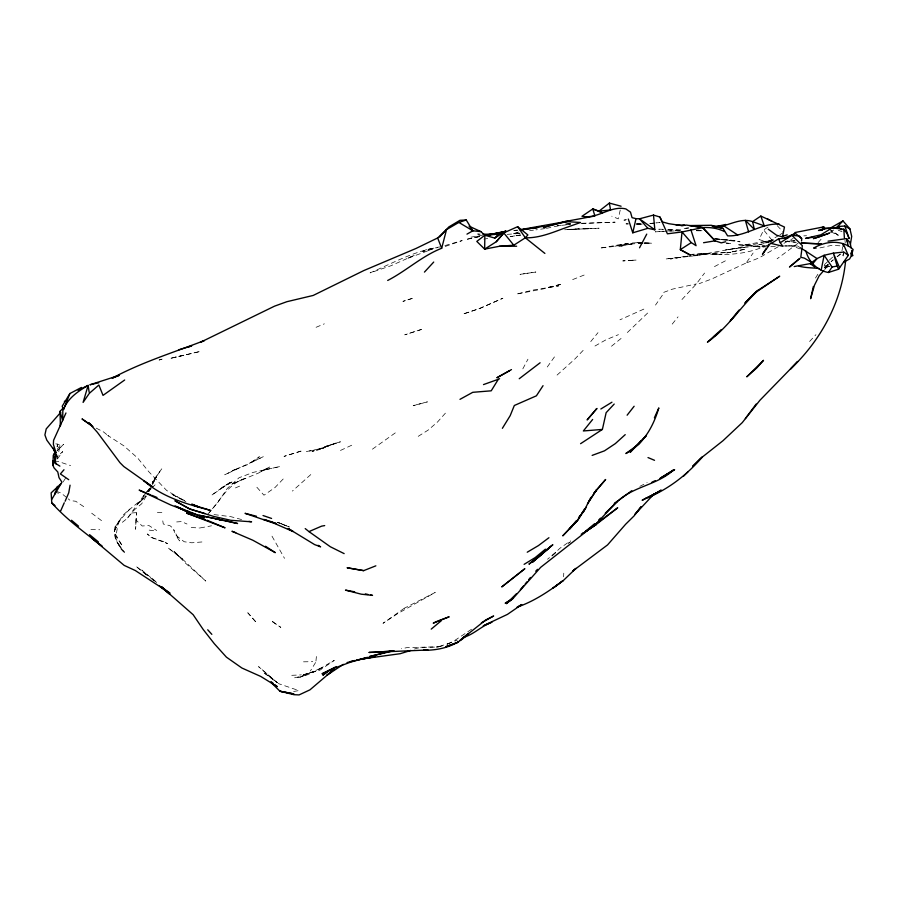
<?xml version="1.0" encoding="UTF-8"?>
<svg xmlns="http://www.w3.org/2000/svg" width="898" height="898" viewBox="0 0 898 898"><rect width="100%" height="100%" fill="white"/><g stroke="black" fill="none" stroke-linecap="round" stroke-linejoin="round"><path stroke-width="0.67" stroke-dasharray="4.49 3.37" d="M135.968 519.976L135.62 529.281L136.619 512.848L135.968 519.976L142.198 525.992L148.922 525.554L156.69 530.516M563.63 576.785L563.764 573.182M315.95 660.984L316.511 655.417M57.146 446.834L57.494 444.128L55.148 443.769M57.146 446.71L57.494 444.128L60.256 445.071L57.203 458.552M841.954 250.868L842.683 246.95M115.045 527.07C111.88 536.836 119.187 546.366 125.293 553.146L121.275 549.475L116.863 541.719L124.283 552.27L121.275 549.475L115.651 537.936L118.368 521.895L120.601 519.246L114.057 531.807L115.494 535.646L122.51 546.164L114.057 531.807L118.368 521.895L129.806 509.087L123.509 514.7L115.045 527.07L117.38 524.005M620.237 210.009L618.239 218.854L611.785 216.205M152.896 481.631L152.177 483.798L153.356 480.273L161.808 468.79L152.896 481.631L153.356 480.273M148.72 491.509L150.359 488.063M768.003 227.071L763.67 229.967L759.079 239.508L767.61 242.28M842.605 255.537L843.783 253.214M148.799 491.621L151.975 485.504M152.615 484.269L156.443 476.928L152.694 483.551M522.838 368.842L527.957 359.2M150.213 487.973L148.978 490.173L151.695 485.358M152.368 484.157L156.443 476.928M315.557 662.533L310.382 670.986M146.307 496.022L141.704 503.756L134.644 509.57L127.247 518.427L122.319 522.344M815.485 278.032L819.066 272.341M63.062 482.002L65.992 477.523M662.342 295.262L655.506 305.073M144.028 495.112L127.247 518.427M547.286 366.99L555.873 354.901M746.676 262.238L753.119 253.045M57.36 449.135L60.256 445.071M57.427 458.979L62.725 451.571L56.9 457.138M681.964 299.528L696.365 283.914L704.56 273.071M145.992 492.935L142.883 497.043L144.758 495.157M146.778 491.913L151.448 485.762M672.232 324.099L678.057 316.848M590.749 341.588L597.978 332.664M207.393 514.711L217.933 502.251L227.374 488.355L239.059 477.747L253.191 472.382L280.041 466.522L262.07 470.462L266.504 469.486L260.891 471.371L269.995 466.859L258.545 473.022L231.718 484.179L245.839 478.118C228.361 483.349 220.504 500.164 209.223 512.646M445.386 413.17L437.618 421.903L428.178 430.075L416.448 437.449M818.056 242.662L822.22 237.959M824.678 269.58L828.338 265.471L824.847 268.087L829.898 265.853M809.592 341.464L815.945 334.685M145.734 495.775L137.226 504.631L145.981 496.325M283.196 478.993L274.956 487.569L263.956 495.202L256.053 486.334M583.15 350.388L574.922 358.964L556.614 375.499M57.685 450.246L63.612 444.286L56.922 450.953M148.507 491.397L151.324 488.579M152.267 487.636L155.085 484.819M552.046 555.795L559.802 548.364L570.499 540.854M627.365 332.529L647.638 313.02M828.237 264.169L824.241 267.963L828.169 264.371M310.787 474.582L292.378 491.083M551.989 555.941L556.681 551.641L547.522 559.23M824.353 264.629L828.315 261.049M829.303 260.162L833.265 256.592M146.576 492.037L152.952 486.626M128.627 510.244L143.478 498.042M831.2 261.464L833.153 259.848M837.059 256.626L839.978 254.213M372.423 449.168L395.502 432.735M830.605 232.459L833.681 229.967M611.482 346.235L621.382 338.22M272.734 621.831L280.827 627.388L272.734 621.831L271.634 619.901L272.925 621.674M831.133 261.621L833.198 259.993M837.329 256.727L841.471 253.472M798.109 243.19L777.096 258.792M303.647 674.679L315.512 671.221L323.168 667.113L303.378 675.779L294.387 677.844C309.148 676.789 321.563 667.293 334.281 660.4L319.89 670.189L303.647 674.679L306.353 672.636M570.511 541.752L568.378 543.256L570.623 541.741M778.341 246.658L759.259 257.827L747.069 262.687M471.54 629.251L453.097 641.554L446.025 644.54L457.273 640.139M778.779 235.399L771.64 239.8L763.67 229.967M779.969 234.67L783.539 232.47M594.97 346.022L606.296 339.624L618.43 334.673M714.46 266.616L725.954 260.521M783.92 243.313L793.125 238.453M639.87 486.346L647.144 482.619M235.826 469.295L224.781 474.784L263.361 456.644L250.475 462.908L259.399 456.734L248.667 464.199L232.346 470.53L238.61 468.296M340.477 450.437L352.196 445.004M643.844 309.103L620.002 319.789M311.135 672.265L299.236 677.631L303.378 675.779M479.487 308.508L502.88 298.226L480.307 308.261L462.784 314.177L480.307 308.261M745.565 263.249L711.53 279.076L699.172 283.656M235.456 487.906L242.213 485.043M316.085 327.299L324.324 323.83M572.655 279.592L584.856 274.766L584.16 275.035M767.15 245.176C750.245 253.292 731.084 255.346 712.552 254.201L721.913 254.673L712.552 254.201M414.506 649.018C424.114 645.393 435.193 649.209 444.723 644.977M447.069 644.147L449.146 643.35L436.45 647.323L438.707 646.751L406.794 647.66L401.428 648.749M663.712 292.366L672.411 289.145L696.365 283.914M770.158 241.259L773.75 239.946M824.51 267.458L828.472 266.1M765.983 242.943L772.28 240.866M440.042 246.905C415.134 250.553 392.931 263.047 370.111 272.869L390.978 265.729L414.842 255.088L406.895 258.669L431.545 249.442L422.666 251.373L436.013 248.555M425.338 250.026L426.64 249.61M764.838 245.277L761.818 246.232L765.5 245.075M176.244 356.955L174.055 357.629L200.4 351.387L169.621 358.571L187.132 354.34M518.887 232.021L512.331 233.963L520.357 232.324M445.217 246.456L462.167 240.574L443.949 245.872M768.957 241.697L752.984 246.636L769.361 242.112M824.409 267.694L829.471 266.358M479.431 236.41L465.748 239.542L479.869 236.533M819.953 247.893L831.941 245.311L841.505 245.906M429.502 249.015L437.73 247.377M772.897 240.832L765.017 241.349L742.365 245.255L750.717 244.817L737.146 244.795L760.09 246.939L768.172 246.883M200.209 527.923L211.535 525.813M626.512 219.673L623.93 220.145L626.49 219.864M824.151 265.931L828.214 265.202L824.342 265.898M483.135 235.018L469.71 237.386M520.391 235.074L510.131 236.679M293.612 691.482L298.821 690.584L278.156 683.513M474.492 237.364L479.779 236.466M773.01 239.732C747.271 246.726 720.881 250.722 694.625 255.84L707.119 253.472L691.292 255.649M510.244 236.612L520.537 234.973M545.108 228.563L535.938 229.866M546.478 228.339L561.407 225.185L557.456 225.757L570.286 224.444M483.865 239.126L487.693 238.509M688.654 256.009L670.436 258.961L688.654 256.009L665.497 259.028L687.677 256.592M829.112 266.369L825.071 267.009L829.988 266.549M529.596 230.685L533.468 230.146M514.61 230.393L517.27 230.068M516.552 235.635L520.11 235.231M519.414 233.491L507.19 234.367M514.217 230.584L516.967 230.292M513.69 230.64L517.54 230.214M688.665 227.946L683.311 228.519L688.44 227.991M649.669 223.512L654.866 223.018M656.169 222.895L660.064 222.524L655.91 222.917M650.376 223.445L654.53 223.052M689.047 256.469L712.092 253.438L730.916 252.271L691.988 254.314M520.077 233.199L517.551 233.413L520.133 233.794M201.915 541.965L191.79 542.796L184.213 541.752L175.447 534.939L173.673 529.596L179.589 540.922L175.447 534.939M581.107 223.557L615.119 222.176L581.983 223.276M663.566 231.213L655.304 231.852L666.99 231.179M785.402 241.45L794.517 240.754M176.682 521.94L181.452 521.592L186.986 524.005M567.199 229.417L599.078 228.193L564.64 229.753M131.927 512.96L136.507 512.646M765.017 241.349L771.809 240.911M770.787 246.714L775.995 246.378M567.267 229.596L579.087 228.9L569.433 229.439M161.864 512.376L156.398 512.32M803.811 235.882L806.516 235.725M584.115 229.012L588.931 228.743M689.271 254.549L702.91 253.775L701.809 253.842L717.67 254.46M642.699 243.257L624.694 244.357L614.457 246.321L627.197 243.829L613.772 246.49L599.741 248.095C613.918 246.299 628.016 241.899 642.44 242.875M644.012 243.178L651.712 243.212L643.765 242.92M637.737 224.354L644.472 224.006M795.022 240.642L787.086 240.417M291.771 675.318L301.335 674.892M570.724 223.871L565.302 224.107L570.511 223.894M696.365 230.359L699.172 230.236L696.489 230.292M565.516 224.029L570.836 223.838M667.337 230.921L679.808 230.741M636.469 224.006L641.834 223.883L636.559 223.95M303.524 661.826L312.74 661.669M669.762 231.033L680.639 230.865M782.652 245.951L797.536 246.007L800.825 248.061M636.457 224.085L641.801 224.029M696.287 230.741L703.055 230.73L695.411 230.719M679.876 230.337L667.573 229.787M795.235 241.989L786.12 241.405M90.934 529.607L99.734 529.753M662.926 229.282L658.806 229.214L663.521 229.495M668.426 229.383L683.052 229.967M480.284 234.086L477.613 234.03L480.026 234.434M642.845 242.92L636.502 242.718L639.264 242.808M644.113 242.954L646.639 243.032M644.798 242.988L651.712 243.212M641.587 242.931L637.142 242.684L639.556 242.819M713.977 238.733L740.042 241.809L729.423 239.867L715.268 238.823L734.934 240.832L715.033 238.823M191.252 527.508L199.558 528.013M726.246 243.1L731.466 243.549L726.19 243.089M785.256 241.439L796.313 242.438M214.027 514.599L230.808 516.664L242.583 519.807M54.351 461L58.359 461.493L70.605 465.602M149.214 530.123L156.824 531.156M54.239 492.104L60.929 493.81M277.628 522.31L289.358 526.991L277.707 522.535M277.504 522.31L279.963 523.152M800.32 248.993L791.789 245.839L785.211 245.929L797.536 246.007L800.881 248.174M838.272 230.247L842.01 231.628M56.125 491.184L61.176 493.103L67.148 497.975M281.13 523.635L289.358 526.991M830.672 231.718L838.193 235.209L830.538 229.866M96.198 428.121L103.584 431.972L108.961 436.361L107.827 435.474L123.946 445.902L137.708 458.07L148.675 471.596L166.624 490.431L185.875 501.746M184.539 500.5L171.237 493.956L183.45 500.444M83.716 506.652L75.713 501.264L70.37 500.601L68.214 498.85M828.719 228.777L838.193 235.209M101.53 520.649L90.664 512.421M156.656 582.499L141.727 569.983L154.579 581.5M171.731 527.137L169.958 525.689L163.268 523.994L162.336 518.034M151.919 578.155L156.735 582.566M777.219 225.645L782.641 231.493M271.993 536.173L284.509 558.343M844.973 240.282L845.254 243.055M843.447 251.462L843.693 258.074M404.358 608.204L383.008 623.302L397.511 613.738L435.249 592.411L404.358 608.204M222.031 487.625L211.468 495.382L231.347 481.609L222.031 487.625L233.334 481.216L222.031 487.625M327.714 445.689L315.726 450.908L327.096 445.98L311.976 451.559L340.454 441.794L327.714 445.689M772.403 240.484L769.968 241.472L772.403 240.552M336.178 443.028L319.733 449.146L306.196 451.604L323.998 447.911L319.733 449.146L336.178 443.028M414.831 405.166L413.192 405.728L427.414 401.866L414.831 405.166M421.387 329.465L404.774 334.819L421.387 329.465M412.148 298.439L402.933 301.369L412.148 298.439M160.304 359.66L159.092 360.031L163.492 358.684L160.304 359.66M300.965 451.133L284.026 456.386L300.965 451.133M560.442 284.408L543.099 288.943L516.182 294.151L533.693 289.942L558.87 285.822L547.163 287.618L560.442 284.408M744.599 249.318L726.729 252.922L744.599 249.318M630.823 244.076L618.307 246.681L632.192 243.942L630.823 244.076M535.78 272.038L520.009 274.361L535.78 272.038M729.647 249.341L725.056 250.014L748.191 246.939L729.647 249.341M632.686 260.252L622.797 260.914L636.255 260.072L632.686 260.252M628.645 223.883L625.996 223.86L628.611 223.972M760.09 246.939L747.327 245.188L760.09 246.939M163.818 541.685L151.515 537.475L147.283 533.951L150.505 537.161L167.533 543.593L163.818 541.685M268.547 676.048L263.181 672.254L277.19 682.581L258.545 666.63L277.19 682.581L268.547 676.048M178.253 555.75L167.904 547.701L182.575 559.196L205.765 581.051L185.819 563.45L173.101 550.508L182.575 559.196L178.253 555.75M146.868 575.236L135.733 566.054L146.868 575.236M248.297 613.278L247.758 612.773L256.603 622.842L248.297 613.278"/><path stroke-width="1.35" d="M59.885 466.129L55.036 463.065L55.957 452.547L53.375 444.342L53.577 440.334L65.958 412.979M275.181 684.983L277.213 686.611L260.746 676.441L241.91 668.022L226.408 657.145L214.33 643.731L203.251 629.577L193.149 614.703L161.393 586.843L169.969 593.196L135.261 570.511L124.193 565.403L91.708 538.082L102.013 546.164C84.592 532.379 66.519 519.437 51.792 502.959L51.13 492.89L60.918 483.764M51.916 499.176L61.951 482.147L59.021 477.669L57.775 471.944L54.116 467.993L52.881 465.332L53.027 460.842M801.577 241.001L801.701 238.677L799.411 235.961L791.901 235.332L780.25 242.741L782.809 246.31L771.27 243.459L778.577 238.801L787.77 237.914M60.615 423.216L60.402 425.854L60.043 411.34L62.882 408.321L62.636 420.646L60.043 411.34M55.036 463.065L56.091 454.949M52.881 465.332L53.274 455.32L55.182 452.188M850.406 244.256L851.686 236.354L849.935 228.911L842.975 220.908L831.671 227.329M70.066 485.189L68.742 492.822L65.127 501.252M821.142 270.287L824.128 255.29L833.355 253.157L843.851 252.046L848.284 255.414L838.62 269.187L828.427 272.487C817.292 270.601 808.84 261.846 805.888 251.114L801.88 248.757M580.579 443.691L602.39 429.424L606.139 412.676L614.198 404.044M813.375 286.473L810.602 298.686L814.508 285.115L819.201 275.742L823.769 270.612M653.508 215.082L654.833 229.798L647.828 228.328L632.764 232.818L635.997 218.663L639.488 218.809L653.508 215.082L659.895 217.013L662.297 221.885L668.83 223.703L681.694 225.6L684.635 225.319L676.082 224.994M845.602 260.79C841.549 302.626 820.57 340.533 790.465 369.1L797.75 361.434L759.921 400.272L742.276 422.61L722.991 440.716L700.272 458.687L692.672 466.376L702.326 457.015C687.273 474.548 669.178 488.624 647.806 497.716L661.254 490.095L650.219 496.998L653.677 494.327L635.066 514.273L641.026 506.798L634.156 515.834L625.592 524.297L607.553 544.918L572.576 571.139L575.977 568.367L563.495 580.377L552.932 588.156L563.024 580.68C548.981 591.277 533.861 601.469 517.125 607.138L521.749 604.545L507.415 614.4L483.27 625.783M387.689 280.468C406.367 270.848 421.993 255.986 441.681 248.275L446.531 229.596L458.856 222.423L466.242 219.999L472.876 230.797L480.812 231.583L484.853 235.242L494.832 238.105L505.709 230.921L496.302 241.719L484.651 249.128L476.804 241.416L484.853 235.242L484.651 249.128L499.434 246.277L513.768 245.21L525.341 237.802L527.867 234.939L517.652 226.689L503.756 232.874L496.302 241.719M55.014 493.922L57.427 486.402M69.921 393.515L62.187 406.266L63.489 409.544L69.921 393.515L81.437 387.453M60.604 511.097L64.252 502.79M654.395 417.783L658.84 407.905C653.306 426.46 643.585 444.106 625.872 453.535L638.759 444.162L646.448 435.395L630.172 452.334L641.217 440.626M590.873 497.391L583.711 511.591L581.893 513.263M639.522 247.814L646.74 234.12M63.489 409.544C67.788 398.196 78.081 391.247 88.127 385.41L89.16 392.303M586.383 507.089L578.323 519.291L562.765 535.848L577.313 520.795L584.576 508.885M499.591 378.709L498.323 379.293L491.217 390.821L472.763 392.314L459.978 399.341M502.386 428.312L510.187 415.662L514.33 405.492L536.409 395.816L543.043 385.68M765.994 248.735L762.458 254.325L770.911 242.819M767.408 246.501L768.823 244.267M587.483 503.935L596.541 489.814L605.645 479.487L593.713 493.608L596.541 489.814L588.493 502.016M828.427 272.487L832.087 266.964L837.093 266.089L838.62 269.187M88.981 393.829L83.099 402.416L88.127 385.41L78.036 390.237M756.161 404.055L745.351 418.591M572.026 526.228L569.321 529.203L576.213 520.862M578.57 517.652L580.153 515.508M842.975 220.908L836.745 227.475L832.042 227.935L820.963 234.771L805.551 238.397L812.948 237.229M627.118 415.202L634.123 406.255M592.646 419.456L583.363 430.961L602.39 429.424M525.173 584.026L526.935 581.837M528.686 579.659L530.449 577.481M739.088 310.046L730.276 320.9L736.382 313.986M832.087 266.964L824.128 255.29L817.034 258.579L810.243 263.597L794.18 266.56M60.75 412.328L46.225 428.885L44.9 434.913L46.808 440.155L55.957 452.547M494.832 238.105L497.806 234.58L505.709 230.921M63.971 469.755L60.402 473.931L68.731 479.689M520.369 589.593L523.568 585.878M573.822 524.241L578.323 519.291M439.515 237.027L448.776 226.981L459.944 220.313L466.242 219.999M424.451 272.094L433.723 262.059M535.724 571.229L537.498 569.343M745.104 303.041L757.867 290.402L779.722 276.202L754.5 293.219L745.104 303.041L757.867 290.402C740.547 307.15 727.425 328.062 707.444 342.172L721.363 329.521M631.788 490.678L614.254 503.666L617.723 501.017L595.845 523.994L540.663 567.334L513.263 598.191L510.58 600.515L505.204 603.187L513.263 598.191L506.393 603.669L516.575 593.623M598.629 520.122L600.515 518.168M605.241 513.308L617.723 501.017M569.13 529.393L572.273 526.217M683.378 476.367L688.003 471.776M98.724 382.773L89.89 384.782L119.378 375.319L112.228 378.193C141.491 362.321 173.37 352.566 204.284 340.555L200.333 342.351L274.485 306.184L286.889 301.694L313.211 295.442L363.858 270.545L416.077 248.432L437.652 237.959L446.531 229.596M625.221 434.643L615.343 443.601L604.489 450.83L592.141 455.398M594.667 523.691L585.518 531.29M542.684 553.179L532.739 562.025L549.464 547.544L539.496 556.356L528.956 564.135L552.854 544.749L542.684 553.179L551.249 546.063M714.157 336.402L717.48 333.495M89.486 393.201L98.859 385.018L103.023 395.378L124.676 380M431.231 629.128L441.378 620.641M799.849 258.388L789.488 267.032L799.658 258.579M703.561 242.718L715.122 240.821L721.251 242.875L725.595 241.775M545.423 549.172L535.219 557.568L524.118 564.348M540.102 362.781L519.235 378.731M621.09 206.226L609.383 203.083L599.011 211.153L592.792 208.942L581.994 216.272C597.597 219.516 610.337 205.193 625.872 208.92L630.508 212.153L632.046 217.664L635.997 218.663M548.925 537.722L538.441 545.591L527.238 552.214M618.767 500.231C634.785 486.166 657.864 484.639 673.601 469.912L659.873 478.466M581.219 534.265L583.363 532.772M768.228 229.203L776.59 235.231L782.484 236.87L784.459 227.059L760.831 216.059L752.591 221.626C740.502 217.439 729.333 225.69 717.614 226.779M582.78 533.446L596.137 524.555L617.723 507.774L586.203 531.178L596.137 524.555L585.227 531.695M481.373 622.842L493.642 615.994L485.717 619.957L460.169 640.252L468.419 633.382C457.25 646.055 439.863 650.433 423.497 650.298L428.032 649.984L380.247 652.004L392.561 650.646M690.876 229.753L696.073 245.693L691.28 242.606L680.314 249.644L690.663 255.245L680.314 249.644L682.02 231.953L702.663 227.609C710.138 227.127 717.682 228.182 724.428 231.549M662.152 477.388L674.623 469.598L661.231 477.613M600.841 408.994L611.942 402.214M343.317 664.34L326.861 675.274L334.269 669.1L309.967 689.832L299.068 694.917L293.983 694.693L279.952 691.236L271.016 682.379M466.971 234.131L472.876 230.797L469.777 227.946M511.467 369.572L496.852 377.766L509.581 370.728M801.701 238.677L795.415 233.39L791.901 235.332L802.329 245.659L800.792 257.277L804.361 258.119L811.298 262.295M336.335 666.574L322.023 673.803L333.854 668.314L350.321 662.23L367.495 657.392L356.551 660.187L374.937 656.663L363.039 658.806L400.182 653.699L410.824 650.444M437.528 621.113L433.251 623.145L449.168 616.791L438.819 620.641M651.892 482.237L655.315 480.621M681.694 225.6L686.364 225.072L702.685 227.553L689.518 225.566L711.339 225.286L723.013 228.373L727.593 235.86C745.924 236.679 761.01 222.861 779.397 224.163M463.402 637.434C473.998 634.426 481.676 625.76 491.947 622.258M305.208 528.585L308.957 531.605L321.607 526.149L324.683 525.588M484.976 625.12L489.926 622.988M783.348 238.453L795.415 233.39M363.668 570.634L347.088 567.761L363.645 570.645L375.858 565.83M824.398 228.822L821.895 227.654L824.05 226.824L794.797 232.56M817.539 237.51L829.617 233.042L813.364 238.621L816.495 237.79M483.494 384.591L498.323 379.293M782.124 236.556L787.198 234.861M178.792 349.782L191.667 345.932L188.03 347.01M843.851 262.036L849.587 259.006L851.427 255.683L853.1 249.464C842.021 239.418 825.846 240.911 813.61 248.095L816.114 248.129M392.089 650.713L369.224 656.64L394.042 650.657M609.383 203.083L610.528 209.964L599.011 211.153L602.502 212.893L592.792 208.942L594.891 216.003L565.067 221.525L543.402 227.598L549.048 225.566L569.31 221.099M347.066 662.567L355.193 660.524M830.493 227.598L818.505 230.46L822.456 230.247M715.178 226.846L725.764 224.444M350.254 661.613L355.294 660.468M488.041 234.917L501.398 232.133M501.252 232.548L494.517 233.884L504.71 231.74L489.141 234.883M531.942 228.429L543.492 226.217M828.023 241.18L846.533 238.621L850.103 242.628L851.124 247.848M487.468 234.827L497.077 233.323M569.018 220.998L519.931 229.742M489.388 234.76L498.861 233.648L485.751 234.793M64.353 401.316L65.296 401.215M839.428 228.53L837.486 226.521L844.85 226.027L849.935 228.911M487.075 234.816L494.978 234.4L482.956 234.154M712.799 226.532L723.979 225.959L737.729 235.018M517.652 226.689L525.341 237.802C538.587 238.161 551.069 233.121 563.259 228.608L580.535 222.491L565.067 221.525M851.641 250.452L852.662 255.661L851.427 255.683L850.675 253.056M499.434 246.277L516.642 246.22M832.042 227.935L843.817 229.181L846.994 233.48L849.138 238.542L844.85 226.027M821.895 227.654L828.742 228.485M798.939 266.178C805.764 267.93 812.331 267.75 819.133 268.524M222.951 520.077L215.655 518.82L237.577 523.512L224.276 520.391M248.959 521.356L251.586 521.817L230.842 520.301L213.735 516.44L189.725 508.986L175.11 500.871L189.725 508.986L204.823 513.521M354.676 591.816L345.494 590.132L361.254 594.184L372.524 595.385L370.47 594.981M287.113 692.594L279.952 691.236L293.612 693.862M288.438 692.852L293.758 693.885M712.159 226.195L723.013 228.373M365.329 593.892L368.068 594.487M256.469 516.249L245.042 513.33L274.07 523.265L293.085 531.549L288.202 528.507L314.626 544.603L320.608 546.837L318.049 545.311M268.872 520.975L263.731 519.459L276.472 523.657L270.163 521.345M263.035 515.542L271.578 518.449M205.631 519.841L186.604 513.151L225.061 527.822L207.202 520.279M235.736 532.694L231.965 531.268L252.866 540.248L275.304 552.652L265.516 546.276M185.179 509.997L177.074 506.899L192.733 514.576L175.088 505.843M190.948 512.343L204.486 517.764L170.699 504.968L139.145 490.095L150.83 494.91M186.335 510.468L189.792 511.871M152.065 495.427L156.993 497.492M648.008 457.565L654.53 460.315M191.835 504.014L198.896 507.011L192.7 504.934L210.312 510.311C186.795 504.182 162.403 497.223 143.803 480.711L152.2 486.604L123.778 466.511L119.962 462.683L97.354 432.32L88.947 422.846L91.562 425.641L82.01 418.917L92.921 426.55M469.048 226.173L480.812 231.583M805.203 250.8L817.034 258.579L812.589 263.922L810.243 263.597L814.654 266.975M344.147 553.617L330.352 546.77L308.957 531.605M767.307 218.753L772.112 221.402M458.856 222.423L472.876 230.797M654.833 229.798L639.488 218.809L647.828 228.328M837.486 226.521L841.718 229.619M544.884 253.427L525.341 237.802M271.106 681.705L273.138 683.344M51.792 502.959L54.991 505.574M89.564 534.669L98.365 541.887M159.496 585.844L169.643 594.038L161.236 586.686M71.514 520.256L78.519 526.161M162.572 587.999L165.4 590.525L161.55 586.989M715.122 240.821L702.764 227.688L715.077 240.855M207.719 629.79L211.838 634.347M691.28 242.606L682.02 231.953L667.405 233.806L659.895 217.013M503.756 232.874L513.768 245.21M848.284 255.414L843.132 243.526L843.233 246.175M839.563 267.66L833.355 253.157L837.093 266.089M778.577 238.801L780.25 242.741M437.652 237.959L441.681 248.275M851.787 253.236L852.662 255.661M760.831 216.059L764.277 225.892L752.591 221.626L754.342 229.383L745.351 220.336L748.629 231.931M53.341 448.248L55.923 455.757M628.331 219.078L632.764 232.818M847.656 242.561L846.533 238.621L848.341 246.333M53.734 454.231L55.979 463.94M843.817 229.181L844.378 237.813M596.137 409.264L587.112 419.938L596.99 408.478L596.137 409.264M763.457 360.412L756.722 367.989L746.766 376.823L763.457 360.412M524.713 568.827L501.915 586.798L524.713 568.827M326.243 672.479L322.876 675.206L329.813 670.076L326.243 672.479M645.954 498.244L642.137 500.276L657.628 492.463L645.954 498.244M458.418 642.126L445.812 646.728L458.418 642.126M538.474 227.329L521.076 229.843L538.474 227.329M379.427 652.027L369.145 652.431L379.427 652.027M821.176 243.908L801.297 243.066L821.176 243.908M220.549 519.774L199.221 515.272L220.549 519.774"/></g></svg>
